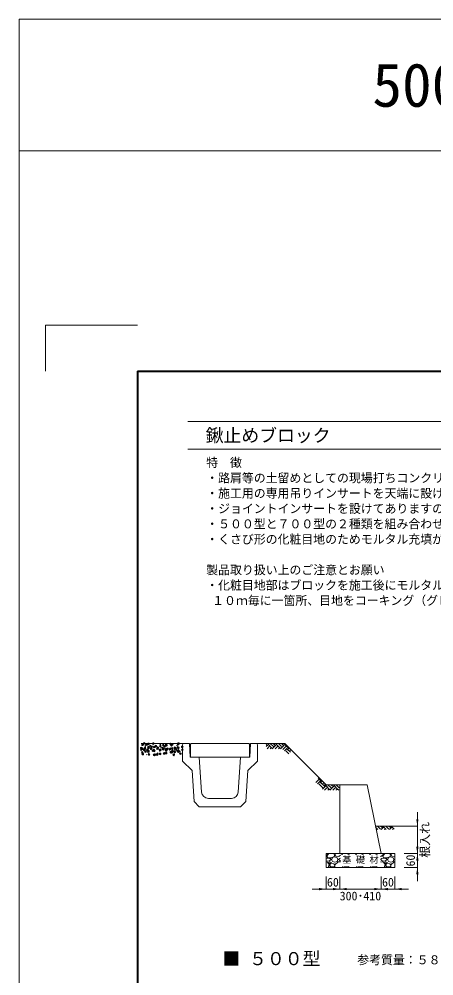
# Model space of a CAD drawing. Units: millimetres at full size. Extents: x 284 to 11284, y 191 to 9444.
# Drawn here: x 284 to 2092, y 5281 to 9444 of the extents above; entities that cross this region are included whole.
import ezdxf
from ezdxf.enums import TextEntityAlignment as Align

# ---------------------------------------------------------------- set-up
doc = ezdxf.new("R2010")
doc.units = ezdxf.units.MM
doc.header["$LTSCALE"] = 15
doc.header["$PDMODE"] = 32
doc.header["$PDSIZE"] = 7.5
for name, color, linetype, lineweight in [('0_2', 7, 'Continuous', 20), ('_0-0_', 7, 'Continuous', 13), ('Defpoints_3', 7, 'Continuous', 13), ('図枠', 7, 'Continuous', 5), ('寸法線', 7, 'Continuous', 9), ('本体', 2, 'Continuous', 20), ('枠', 1, 'Continuous', 13), ('ﾊｯﾁﾝｸﾞ', 7, 'Continuous', 5)]:
    doc.layers.add(name, color=color, linetype=linetype, lineweight=lineweight)
doc.styles.add('ＭＳ ゴシック', font='')
doc.styles.get('ＭＳ ゴシック').set_extended_font_data('MS Gothic')

# ---------------------------------------------------------------- blocks, each defined once
blk = doc.blocks.new('filled_arrow')
at = {"color": 0, "linetype": 'Continuous', "lineweight": -2}
blk.add_solid([(7.5, 1.25), (0, 0), (7.5, -1.25)], dxfattribs=at)

msp = doc.modelspace()

# ---------------------------------------------------------------- linework, layer by layer
at = {"layer": '0_2'}
for p, q in [((815.92, 6293.21), (999.52, 6293.21)), ((1319.32, 6293.21), (1441.52, 6293.21)), ((1441.52, 6293.21), (1621.52, 6113.21)), ((1621.52, 6113.21), (1681.52, 6113.21)), ((1987.52, 5933.21), (1837.52, 5933.21))]:
    msp.add_line(p, q, dxfattribs=at)
at = {"layer": '0_2', "lineweight": 18}
for p, q in [((1921.52, 5813.21), (1621.52, 5813.21)), ((1621.52, 5813.21), (1621.52, 5753.21)), ((1921.52, 5813.21), (1921.52, 5753.21)), ((1921.52, 5753.21), (1621.52, 5753.21))]:
    msp.add_line(p, q, dxfattribs=at)
at = {"layer": '_0-0_', "color": 2, "lineweight": 15}
for p, q in [((1034.02, 6293.21), (1030.42, 6289.61)), ((1030.42, 6289.61), (1030.42, 6233.21)), ((1284.82, 6293.21), (1034.02, 6293.21)), ((1284.82, 6293.21), (1288.42, 6289.61)), ((1288.42, 6289.61), (1288.42, 6233.21)), ((1030.42, 6233.21), (1288.42, 6233.21))]:
    msp.add_line(p, q, dxfattribs=at)
at = {"layer": 'Defpoints_3'}
for p, q in [((399.72, 8113.02), (399.72, 7913.02)), ((799.72, 8113.02), (399.72, 8113.02))]:
    msp.add_line(p, q, dxfattribs=at)
at = {"layer": '図枠', "lineweight": 40}
for q in [(4399.72, 7913.02), (799.72, 2373.02)]:
    msp.add_line((799.72, 7913.02), q, dxfattribs=at)
at = {"layer": '図枠', "lineweight": 13}
for p, q in [((1019.72, 7693.02), (4179.72, 7693.02)), ((1019.72, 7573.02), (4179.72, 7573.02))]:
    msp.add_line(p, q, dxfattribs=at)
at = {"layer": '寸法線'}
for p, q in [((2019.7, 5753.21), (2019.7, 5993.21)), ((1877.52, 5933.21), (2019.7, 5933.21)), ((2019.7, 5693.21), (2019.7, 5873.21)), ((1961.52, 5813.21), (2019.7, 5813.21)), ((1961.52, 5813.21), (2019.7, 5813.21)), ((1961.52, 5753.21), (2019.7, 5753.21)), ((1621.52, 5713.21), (1621.52, 5658.96)), ((1681.52, 5713.21), (1681.52, 5658.96)), ((1681.52, 5713.21), (1681.52, 5658.96)), ((1861.52, 5713.21), (1861.52, 5658.96)), ((1861.52, 5713.21), (1861.52, 5658.96)), ((1921.52, 5713.21), (1921.52, 5658.96)), ((1561.52, 5658.96), (1741.52, 5658.96)), ((1621.52, 5658.96), (1921.52, 5658.96)), ((1801.52, 5658.96), (1981.52, 5658.96))]:
    msp.add_line(p, q, dxfattribs=at)
at = {"layer": '本体'}
for p, q in [((995.92, 6286.01), (999.52, 6293.21)), ((1025.92, 6293.21), (999.52, 6293.21)), ((1025.92, 6293.21), (1028.92, 6233.21)), ((1292.92, 6293.21), (1289.92, 6233.21)), ((1319.32, 6293.21), (1292.92, 6293.21)), ((1322.92, 6286.01), (1319.32, 6293.21)), ((995.92, 6215.21), (995.92, 6286.01)), ((1322.92, 6215.21), (1322.92, 6286.01)), ((995.92, 6215.21), (1037.62, 6175.01)), ((1069.42, 6233.21), (1028.92, 6233.21)), ((1069.42, 6233.21), (1079.55, 6081.21)), ((1249.42, 6233.21), (1239.28, 6081.21)), ((1289.92, 6233.21), (1249.42, 6233.21)), ((1322.92, 6215.21), (1281.22, 6175.01)), ((1037.62, 6175.01), (1046.24, 6040.39)), ((1281.22, 6175.01), (1272.6, 6040.39)), ((1681.52, 6113.21), (1801.52, 6113.21)), ((1681.52, 5813.21), (1681.52, 6113.21)), ((1801.52, 6113.21), (1861.52, 5813.21)), ((1069.42, 6017.21), (1046.24, 6040.39)), ((1209.35, 6053.21), (1109.48, 6053.21)), ((1249.42, 6017.21), (1272.6, 6040.39)), ((1249.42, 6017.21), (1069.42, 6017.21)), ((1681.52, 5813.21), (1861.52, 5813.21))]:
    msp.add_line(p, q, dxfattribs=at)
for centre, start, end in [((1109.48, 6083.21), 183.81407, 270), ((1209.35, 6083.21), 270, 356.18593)]:
    msp.add_arc(centre, 30, start, end, dxfattribs=at)
at = {"layer": '枠'}
for p, q in [((284.12, 191.35), (284.12, 9444.41)), ((284.12, 9444.41), (11283.52, 9444.41)), ((284.12, 8871.64), (4915.32, 8871.64))]:
    msp.add_line(p, q, dxfattribs=at)
at = {"layer": 'ﾊｯﾁﾝｸﾞ'}
for p, q in [((824.61, 6291.58), (828.17, 6292.95)), ((824.61, 6291.57), (827.13, 6289.86)), ((827.13, 6289.86), (828.16, 6292.93)), ((897.61, 6287.5), (900.14, 6285.8)), ((897.62, 6287.51), (901.17, 6288.88)), ((900.14, 6285.79), (901.17, 6288.86)), ((831.35, 6280.27), (833.8, 6283.19)), ((831.35, 6280.27), (834.39, 6280)), ((834.42, 6280.01), (833.83, 6283.19)), ((839.37, 6243.21), (840.85, 6244.97)), ((841.21, 6243.21), (840.88, 6244.98)), ((851.99, 6280.88), (855.95, 6285.01)), ((852, 6280.87), (856.52, 6280.17)), ((854.93, 6271.13), (858.49, 6272.5)), ((854.93, 6271.11), (857.45, 6269.41)), ((856.52, 6280.18), (855.96, 6285.01)), ((857.46, 6269.41), (858.49, 6272.48)), ((867.79, 6277.08), (870.24, 6280)), ((867.79, 6277.08), (870.82, 6276.81)), ((870.86, 6276.82), (870.27, 6280)), ((885.25, 6250.66), (887.78, 6248.96)), ((885.26, 6250.68), (888.81, 6252.04)), ((887.78, 6248.96), (888.81, 6252.03)), ((904.22, 6273.89), (906.67, 6276.81)), ((904.22, 6273.89), (907.26, 6273.63)), ((906.21, 6272.47), (910.17, 6276.6)), ((906.22, 6272.46), (910.74, 6271.76)), ((907.29, 6273.63), (906.71, 6276.82)), ((910.74, 6271.77), (910.18, 6276.6)), ((927.93, 6267.05), (930.46, 6265.34)), ((927.94, 6267.06), (931.5, 6268.43)), ((930.46, 6265.34), (931.49, 6268.41)), ((940.66, 6270.7), (943.11, 6273.62)), ((940.66, 6270.7), (943.7, 6270.44)), ((943.73, 6270.44), (943.14, 6273.63)), ((958.26, 6246.61), (961.82, 6247.97)), ((958.26, 6246.59), (960.78, 6244.89)), ((960.43, 6264.07), (964.38, 6268.19)), ((960.43, 6264.05), (964.95, 6263.35)), ((960.79, 6244.89), (961.82, 6247.96)), ((964.95, 6263.37), (964.39, 6268.19)), ((970.62, 6283.45), (974.18, 6284.81)), ((970.62, 6283.43), (973.14, 6281.73)), ((973.15, 6281.73), (974.18, 6284.8)), ((977.1, 6267.52), (979.55, 6270.43)), ((977.1, 6267.52), (980.13, 6267.25)), ((980.17, 6267.26), (979.58, 6270.44)), ((1621.52, 5804.79), (1630.05, 5811.39)), ((1630.05, 5793.71), (1621.52, 5792.81)), ((1624.57, 5802.85), (1633.89, 5813.21)), ((1628.83, 5795.54), (1624.57, 5802.85)), ((1644.07, 5794.32), (1628.83, 5795.54)), ((1630.05, 5811.39), (1630.64, 5813.21)), ((1642.25, 5790.66), (1630.05, 5793.71)), ((1642.86, 5787.61), (1637.37, 5781.52)), ((1642.86, 5787.61), (1642.25, 5790.66)), ((1656.88, 5801.02), (1644.07, 5794.32)), ((1645.9, 5787.61), (1649.56, 5779.08)), ((1646.51, 5787.61), (1650.17, 5796.15)), ((1650.17, 5796.15), (1659.92, 5799.19)), ((1654.04, 5813.21), (1659.31, 5809.56)), ((1659.31, 5809.56), (1656.88, 5801.02)), ((1659.92, 5799.19), (1669.68, 5795.54)), ((1659.93, 5813.21), (1664.8, 5801.63)), ((1664.8, 5801.63), (1677.6, 5801.02)), ((1669.68, 5795.54), (1673.34, 5787.61)), ((1670.29, 5779.08), (1673.34, 5787.61)), ((1677.6, 5801.02), (1684.76, 5806.55)), ((1677.6, 5787.61), (1679.43, 5792.49)), ((1684.31, 5780.3), (1677.6, 5787.61)), ((1684.76, 5793.05), (1679.43, 5792.49)), ((1689.4, 5810.14), (1691.01, 5811.39)), ((1691.01, 5811.39), (1691.6, 5813.21)), ((1692.08, 5810.14), (1694.85, 5813.21)), ((1715, 5813.21), (1719.44, 5810.14)), ((1720.89, 5813.21), (1722.18, 5810.14)), ((1750.36, 5810.14), (1751.97, 5811.39)), ((1751.97, 5811.39), (1752.56, 5813.21)), ((1753.04, 5810.14), (1755.81, 5813.21)), ((1775.96, 5813.21), (1780.4, 5810.14)), ((1781.85, 5813.21), (1783.14, 5810.14)), ((1811.32, 5810.14), (1812.93, 5811.39)), ((1812.93, 5811.39), (1813.52, 5813.21)), ((1814, 5810.14), (1816.77, 5813.21)), ((1836.92, 5813.21), (1841.36, 5810.14)), ((1842.81, 5813.21), (1844.1, 5810.14)), ((1858.28, 5801.13), (1860.48, 5801.02)), ((1860.48, 5801.02), (1873.89, 5811.39)), ((1860.48, 5787.61), (1862.31, 5792.49)), ((1867.19, 5780.3), (1860.48, 5787.61)), ((1873.89, 5793.71), (1862.31, 5792.49)), ((1868.41, 5802.85), (1877.73, 5813.21)), ((1872.67, 5795.54), (1868.41, 5802.85)), ((1887.91, 5794.32), (1872.67, 5795.54)), ((1873.89, 5811.39), (1874.48, 5813.21)), ((1886.09, 5790.66), (1873.89, 5793.71)), ((1886.7, 5787.61), (1881.21, 5781.52)), ((1886.7, 5787.61), (1886.09, 5790.66)), ((1900.72, 5801.02), (1887.91, 5794.32)), ((1889.74, 5787.61), (1893.4, 5779.08)), ((1890.35, 5787.61), (1894.01, 5796.15)), ((1894.01, 5796.15), (1903.76, 5799.19)), ((1897.88, 5813.21), (1903.15, 5809.56)), ((1903.15, 5809.56), (1900.72, 5801.02)), ((1903.76, 5799.19), (1913.52, 5795.54)), ((1903.77, 5813.21), (1908.64, 5801.63)), ((1908.64, 5801.63), (1921.44, 5801.02)), ((1913.52, 5795.54), (1917.18, 5787.61)), ((1914.13, 5779.08), (1917.18, 5787.61)), ((1921.44, 5801.02), (1921.52, 5801.08)), ((1921.44, 5787.61), (1921.52, 5787.82)), ((1921.52, 5787.53), (1921.44, 5787.61)), ((1623.35, 5780.3), (1621.52, 5782.29)), ((1628.22, 5776.64), (1621.52, 5777.2)), ((1637.37, 5781.52), (1623.35, 5780.3)), ((1634.93, 5765.67), (1628.22, 5776.64)), ((1630.94, 5753.21), (1634.93, 5765.67)), ((1638.59, 5777.86), (1634.32, 5776.03)), ((1634.32, 5776.03), (1636.76, 5769.93)), ((1634.75, 5753.21), (1635.54, 5754.08)), ((1635.54, 5754.08), (1651.39, 5754.08)), ((1636.76, 5769.93), (1645.9, 5775.42)), ((1642.86, 5770.54), (1636.76, 5764.45)), ((1636.76, 5764.45), (1641.64, 5757.13)), ((1645.9, 5775.42), (1638.59, 5777.86)), ((1641.64, 5757.13), (1656.88, 5755.3)), ((1655.05, 5768.71), (1642.86, 5770.54)), ((1649.56, 5779.08), (1659.92, 5776.03)), ((1651.39, 5754.08), (1652.65, 5753.21)), ((1659.92, 5764.45), (1655.05, 5768.71)), ((1656.88, 5755.3), (1659.92, 5760.79)), ((1659.92, 5776.03), (1670.29, 5779.08)), ((1659.92, 5760.79), (1659.92, 5764.45)), ((1660.53, 5765.06), (1659.97, 5753.21)), ((1674.55, 5777.86), (1660.53, 5765.06)), ((1684.76, 5777.01), (1674.55, 5777.86)), ((1684.76, 5780.34), (1684.31, 5780.3)), ((1691.9, 5753.21), (1693.24, 5757.37)), ((1695.71, 5753.21), (1696.5, 5754.08)), ((1696.5, 5754.08), (1712.35, 5754.08)), ((1702.44, 5757.37), (1702.6, 5757.13)), ((1702.6, 5757.13), (1717.84, 5755.3)), ((1712.35, 5754.08), (1713.61, 5753.21)), ((1717.84, 5755.3), (1718.99, 5757.37)), ((1721.13, 5757.37), (1720.93, 5753.21)), ((1752.86, 5753.21), (1754.2, 5757.37)), ((1756.67, 5753.21), (1757.46, 5754.08)), ((1757.46, 5754.08), (1773.31, 5754.08)), ((1763.4, 5757.37), (1763.56, 5757.13)), ((1763.56, 5757.13), (1778.8, 5755.3)), ((1773.31, 5754.08), (1774.57, 5753.21)), ((1778.8, 5755.3), (1779.95, 5757.37)), ((1782.09, 5757.37), (1781.89, 5753.21)), ((1813.82, 5753.21), (1815.16, 5757.37)), ((1817.63, 5753.21), (1818.42, 5754.08)), ((1818.42, 5754.08), (1834.27, 5754.08)), ((1824.36, 5757.37), (1824.52, 5757.13)), ((1824.52, 5757.13), (1839.76, 5755.3)), ((1834.27, 5754.08), (1835.53, 5753.21)), ((1839.76, 5755.3), (1840.91, 5757.37)), ((1843.05, 5757.37), (1842.85, 5753.21)), ((1872.06, 5776.64), (1858.28, 5777.79)), ((1881.21, 5781.52), (1867.19, 5780.3)), ((1878.77, 5765.67), (1872.06, 5776.64)), ((1874.78, 5753.21), (1878.77, 5765.67)), ((1882.43, 5777.86), (1878.16, 5776.03)), ((1878.16, 5776.03), (1880.6, 5769.93)), ((1878.59, 5753.21), (1879.38, 5754.08)), ((1879.38, 5754.08), (1895.23, 5754.08)), ((1880.6, 5769.93), (1889.74, 5775.42)), ((1886.7, 5770.54), (1880.6, 5764.45)), ((1880.6, 5764.45), (1885.48, 5757.13)), ((1889.74, 5775.42), (1882.43, 5777.86)), ((1885.48, 5757.13), (1900.72, 5755.3)), ((1898.89, 5768.71), (1886.7, 5770.54)), ((1893.4, 5779.08), (1903.76, 5776.03)), ((1895.23, 5754.08), (1896.49, 5753.21)), ((1903.76, 5764.45), (1898.89, 5768.71)), ((1900.72, 5755.3), (1903.76, 5760.79)), ((1903.76, 5776.03), (1914.13, 5779.08)), ((1903.76, 5760.79), (1903.76, 5764.45)), ((1904.37, 5765.06), (1903.81, 5753.21)), ((1918.39, 5777.86), (1904.37, 5765.06)), ((1921.52, 5777.6), (1918.39, 5777.86))]:
    msp.add_line(p, q, dxfattribs=at)
at = {"layer": 'ﾊｯﾁﾝｸﾞ', "color": 37}
for p, q in [((1363.09, 6285.92), (1361.07, 6287.94)), ((1363.09, 6290.41), (1365.89, 6293.21)), ((1385.54, 6272.45), (1367.58, 6290.41)), ((1392.27, 6279.18), (1378.25, 6293.21)), ((1399.01, 6285.92), (1391.72, 6293.21)), ((1399.01, 6290.41), (1401.81, 6293.21)), ((1421.46, 6272.45), (1403.5, 6290.41)), ((1428.2, 6279.18), (1414.17, 6293.21)), ((1434.93, 6285.92), (1427.64, 6293.21)), ((1434.93, 6290.41), (1437.73, 6293.21)), ((1457.38, 6272.45), (1439.42, 6290.41)), ((1361.07, 6279.41), (1367.58, 6285.92)), ((1364.34, 6269.21), (1374.31, 6279.18)), ((1377.81, 6269.21), (1381.05, 6272.45)), ((1386.79, 6269.21), (1403.5, 6285.92)), ((1400.26, 6269.21), (1410.23, 6279.18)), ((1413.73, 6269.21), (1416.97, 6272.45)), ((1422.71, 6269.21), (1439.42, 6285.92)), ((1433.88, 6266.91), (1446.16, 6279.18)), ((1440.62, 6260.17), (1452.89, 6272.45)), ((1459.66, 6247.72), (1446.16, 6261.22)), ((1466.4, 6254.45), (1452.89, 6267.96)), ((1457.38, 6267.96), (1462.08, 6272.65)), ((1464.12, 6261.22), (1468.81, 6265.92)), ((1577.57, 6123.22), (1589.84, 6135.5)), ((1584.3, 6116.49), (1596.58, 6128.76)), ((1601.07, 6128.76), (1586.81, 6143.02)), ((1614.54, 6106.31), (1596.58, 6124.27)), ((1601.07, 6124.27), (1605.76, 6128.97)), ((1607.8, 6117.54), (1612.5, 6122.23)), ((1607.8, 6099.58), (1589.84, 6117.54)), ((1606.75, 6094.04), (1619.03, 6106.31)), ((1614.54, 6110.8), (1619.23, 6115.5)), ((1615.4, 6089.21), (1625.76, 6099.58)), ((1636.99, 6092.84), (1619.03, 6110.8)), ((1628.87, 6089.21), (1632.5, 6092.84)), ((1643.72, 6099.58), (1630.09, 6113.21)), ((1637.85, 6089.21), (1654.95, 6106.31)), ((1650.46, 6106.31), (1643.56, 6113.21)), ((1650.46, 6110.8), (1652.87, 6113.21)), ((1651.32, 6089.21), (1661.68, 6099.58)), ((1672.91, 6092.84), (1654.95, 6110.8)), ((1664.79, 6089.21), (1668.42, 6092.84)), ((1678.94, 6100.28), (1666.01, 6113.21)), ((1673.77, 6089.21), (1677.46, 6092.9)), ((1681.18, 6111.51), (1679.48, 6113.21)), ((1847.43, 5918.32), (1837.52, 5928.23)), ((1839.64, 5918.32), (1841.29, 5919.97)), ((1859.25, 5919.97), (1846.01, 5933.21)), ((1865.98, 5926.71), (1859.48, 5933.21)), ((1862.09, 5918.32), (1870.47, 5926.71)), ((1865.98, 5931.2), (1868, 5933.21)), ((1883.35, 5918.32), (1870.47, 5931.2)), ((1875.56, 5918.32), (1877.21, 5919.97)), ((1895.17, 5919.97), (1881.93, 5933.21)), ((1901.9, 5926.71), (1895.4, 5933.21)), ((1898.01, 5918.32), (1906.39, 5926.71)), ((1901.9, 5931.2), (1903.92, 5933.21)), ((1917.89, 5919.7), (1906.39, 5931.2)), ((1911.48, 5918.32), (1913.13, 5919.97)), ((1917.89, 5933.17), (1917.85, 5933.21))]:
    msp.add_line(p, q, dxfattribs=at)
at = {"layer": 'ﾊｯﾁﾝｸﾞ'}
for p in [(822.14, 6287.14), (829.71, 6293.07), (839.3, 6287.25), (848.22, 6290.72), (868.92, 6292.34), (912.47, 6285.68), (925.18, 6287.36), (925.73, 6284.45), (944.42, 6289.89), (947.57, 6284.73), (951.39, 6287.7), (977.2, 6289.81), (977.77, 6291.51), (978.41, 6292.31), (816.34, 6273.03), (816.52, 6266.4), (820.9, 6253.32), (821.52, 6270.23), (822.82, 6246.26), (829.07, 6264.39), (832.93, 6272.08), (835.06, 6257.22), (843.64, 6265.26), (846.98, 6256.9), (847.6, 6273.81), (847.78, 6258.89), (848.43, 6277.25), (849.94, 6245.11), (858.7, 6269.47), (860.05, 6270.93), (861.14, 6278.93), (867.02, 6261.43), (870.76, 6264.11), (872.02, 6243.24), (872.64, 6260.15), (873.26, 6277.06), (877.06, 6243.97), (880.38, 6281.46), (885.74, 6245.61), (886.23, 6244.25), (887.17, 6269.79), (888.32, 6274.56), (897.88, 6262.97), (898.41, 6247.05), (898.45, 6247.29), (899.03, 6263.96), (899.1, 6265.65), (899.64, 6280.87), (911.82, 6267.32), (914.28, 6268.64), (915.85, 6249.33), (917.69, 6249.82), (917.95, 6279.64), (924.49, 6250.62), (925, 6261.82), (925.11, 6267.53), (931.06, 6269.86), (941.4, 6267.5), (945.48, 6254.42), (949.78, 6254.04), (950.15, 6253.88), (950.77, 6270.79), (952.11, 6260.67), (957.65, 6243.27), (962.49, 6255.72), (963.14, 6274.08), (968.52, 6266.35), (975.1, 6259.5), (975.86, 6275.75), (976.54, 6257.68), (977.15, 6274.6), (979.23, 6259.53), (981.73, 6258.25), (987.28, 6248.35), (995.1, 6278.29), (995.64, 6265.21)]:
    msp.add_point(p, dxfattribs=at)

# ---------------------------------------------------------------- block references
at = {"layer": '寸法線', "xscale": 4, "yscale": 4}
for p, rotation in [((2019.7, 5933.21), 90), ((2019.7, 5813.21), 90), ((2019.7, 5813.21), 270), ((2019.7, 5753.21), 270), ((1621.52, 5658.96), 180), ((1681.52, 5658.96), 180), ((1861.52, 5658.96), 180)]:
    msp.add_blockref('filled_arrow', p, dxfattribs=dict(at, rotation=rotation))
for p in [(1681.52, 5658.96), (1861.52, 5658.96), (1921.52, 5658.96)]:
    msp.add_blockref('filled_arrow', p, dxfattribs=at)

# ---------------------------------------------------------------- texts
at = {"layer": '0_2', "style": 'ＭＳ ゴシック'}
msp.add_text('500型・700型', height=189.9, dxfattribs=at).set_placement((2599.72, 9158.02), align=Align.MIDDLE_CENTER)
for s, p in [('特\u3000徴', (1099.57, 7533.29)), ('・路肩等の土留めとしての現場打ちコンクリート構造物(鍬止めブロック)を二次製品化した製品です。', (1099.57, 7466.63)), ('・施工用の専用吊りインサートを天端に設けましたので、安全性と施行性がよく工期の短縮が図れます。', (1099.57, 7399.96)), ('・ジョイントインサートを設けてありますので、製品の一体性が確保され不等沈下防止に有効です。', (1099.57, 7333.29)), ('・５００型と７００型の２種類を組み合わせることで勾配のある地盤（根入れ）でも天端をレベルに揃える事ができます。', (1099.57, 7266.63)), ('・くさび形の化粧目地のためモルタル充填が容易で不等沈下防止にもなります。', (1099.57, 7199.96)), ('製品取り扱い上のご注意とお願い', (1099.57, 7066.63)), ('・化粧目地部はブロックを施工後にモルタルで充填してください。また、熱膨張による端面破損を防止するために、必ず', (1099.57, 6999.96)), (' １０ｍ毎に一箇所、目地をコーキング（グレー色）で充填するかエラスタイト等を施工してください。', (1099.57, 6933.29))]:
    msp.add_text(s, height=37.98, dxfattribs=at).set_placement(p, align=Align.TOP_LEFT)
at = {"layer": '_0-0_', "style": 'ＭＳ ゴシック'}
msp.add_text('基 礎 材', height=28.48, dxfattribs=at).set_placement((1771.52, 5764.21), align=Align.BOTTOM_CENTER)
for s, height, p in [('■ ５００型', 56.96, (1169.92, 5310.93)), ('参考質量：５８３ｋｇ', 37.98, (1757.63, 5320.48))]:
    msp.add_text(s, height=height, dxfattribs=at).set_placement(p, align=Align.BOTTOM_LEFT)
at = {"layer": '図枠', "style": 'ＭＳ ゴシック'}
msp.add_text('\u3000鍬止めブロック', height=56.96, dxfattribs=at).set_placement((1019.72, 7633.02), align=Align.MIDDLE_LEFT)
at = {"layer": '寸法線', "style": 'ＭＳ ゴシック'}
for s, p in [('根入れ', (2053.05, 5873.21)), ('60', (1989.7, 5783.21))]:
    msp.add_text(s, height=37.98, rotation=90, dxfattribs=at).set_placement(p, align=Align.MIDDLE_CENTER)
for s, p in [('60', (1651.52, 5688.96)), ('60', (1891.52, 5688.96)), ('300･410', (1771.52, 5628.96))]:
    msp.add_text(s, height=37.98, dxfattribs=at).set_placement(p, align=Align.MIDDLE_CENTER)

doc.saveas('drawing.dxf')
